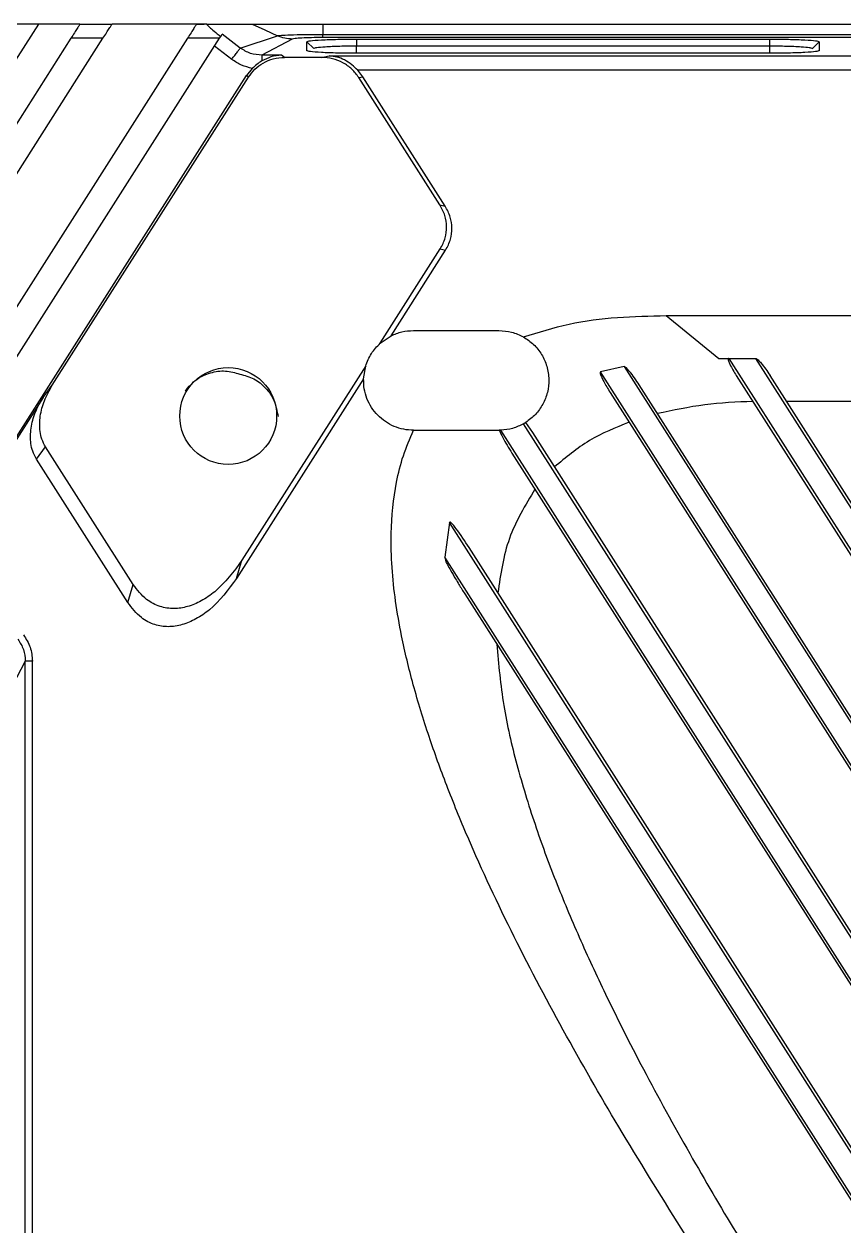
# Model space of a CAD drawing. Header units: millimetres. Extents: x 620 to 19791, y 2539 to 6969.
# Drawn here: x 17179.1 to 17236.7, y 5402.2 to 5486.6 of the extents above; entities that cross this region are included whole.
import ezdxf

# ---------------------------------------------------------------- set-up
doc = ezdxf.new("R2010")
doc.units = ezdxf.units.MM

# ---------------------------------------------------------------- blocks, each defined once
blk = doc.blocks.new('tugj')
at = {"color": 7, "linetype": 'Continuous', "lineweight": 25}
for p, q in [((12455.543, 5151.616), (12458.743, 5156.616)), ((12458.743, 5156.616), (12456.043, 5156.616)), ((12461.64, 5156.616), (12458.743, 5156.616)), ((12461.64, 5156.616), (12463.893, 5156.616)), ((12469.822, 5156.616), (12463.893, 5156.616)), ((12469.822, 5156.616), (12470.367, 5156.616)), ((12470.542, 5156.616), (12469.822, 5156.616)), ((12478.684, 5156.616), (12478.684, 5155.89)), ((12478.684, 5156.616), (12522.25, 5156.616)), ((12461.003, 5155.616), (12456.543, 5148.614)), ((12456.543, 5145.078), (12463.256, 5155.616)), ((12469.184, 5155.616), (12456.543, 5135.772)), ((12456.543, 5132.236), (12471.437, 5155.616)), ((12463.256, 5155.616), (12461.003, 5155.616)), ((12471.437, 5155.616), (12469.184, 5155.616)), ((12471.437, 5155.616), (12471.517, 5155.741)), ((12471.517, 5155.741), (12471.617, 5155.897)), ((12472.893, 5154.932), (12471.617, 5155.897)), ((12472.892, 5154.932), (12475.502, 5155.792)), ((12478.684, 5155.666), (12478.684, 5155.89)), ((12478.684, 5155.89), (12522.25, 5155.89)), ((12522.25, 5155.666), (12478.684, 5155.666)), ((12472.295, 5154.139), (12471.08, 5155.055)), ((12476.542, 5155.561), (12474.411, 5154.431)), ((12477.568, 5154.747), (12477.568, 5155.376)), ((12478.043, 5154.902), (12477.568, 5155.376)), ((12481.043, 5155.558), (12481.042, 5155.084)), ((12481.042, 5155.084), (12510.043, 5155.084)), ((12481.043, 5155.558), (12510.042, 5155.558)), ((12510.043, 5155.084), (12510.042, 5155.558)), ((12513.517, 5155.375), (12513.043, 5154.902)), ((12513.517, 5155.376), (12513.517, 5154.747)), ((12475.787, 5154.431), (12474.411, 5154.431)), ((12475.995, 5154.276), (12475.787, 5154.431)), ((12478.585, 5154.276), (12475.995, 5154.276)), ((12478.585, 5154.276), (12479.138, 5154.379)), ((12479.138, 5154.379), (12581.947, 5154.379)), ((12510.042, 5154.565), (12481.043, 5154.565)), ((12473.728, 5153.499), (12473.326, 5152.997)), ((12481.489, 5152.922), (12481.129, 5153.38)), ((12579.956, 5153.38), (12481.129, 5153.38)), ((12455.543, 5125.082), (12473.326, 5152.997)), ((12459.694, 5131.273), (12473.467, 5152.892)), ((12473.467, 5152.892), (12473.326, 5152.997)), ((12481.205, 5152.87), (12481.489, 5152.922)), ((12486.897, 5143.935), (12481.205, 5152.87)), ((12487.272, 5143.845), (12481.489, 5152.922)), ((12486.897, 5143.935), (12487.272, 5143.845)), ((12482.709, 5134.224), (12486.924, 5140.841)), ((12483.471, 5134.743), (12487.299, 5140.751)), ((12486.924, 5140.841), (12487.299, 5140.751)), ((12502.78, 5136.161), (12576.711, 5136.161)), ((12502.78, 5136.161), (12506.47, 5133.16)), ((12482.709, 5134.224), (12483.471, 5134.743)), ((12485.043, 5135.116), (12491.043, 5135.116)), ((12506.47, 5133.16), (12506.928, 5133.16)), ((12506.928, 5133.16), (12507.168, 5133.159)), ((12507.168, 5133.159), (12509.063, 5133.16)), ((12507.168, 5133.159), (12602.334, 4983.776)), ((12602.333, 4986.753), (12509.063, 5133.16)), ((12481.692, 5132.629), (12473.005, 5118.993)), ((12481.544, 5131.718), (12481.692, 5132.629)), ((12499.824, 5132.585), (12498.169, 5132.206)), ((12602.333, 4968.7), (12498.169, 5132.206)), ((12499.824, 5132.585), (12602.333, 4971.678)), ((12459.049, 5130.424), (12459.694, 5131.273)), ((12481.544, 5131.718), (12472.628, 5117.723)), ((12602.502, 4971.785), (12500.88, 5131.3)), ((12507.692, 5131.96), (12602.165, 4983.668)), ((12602.502, 4986.861), (12510.063, 5131.961)), ((12459.049, 5130.424), (12455.543, 5124.92)), ((12498.843, 5130.775), (12602.165, 4968.593)), ((12511.21, 5130.161), (12518.443, 5130.161)), ((12493.411, 5127.949), (12492.927, 5128.666)), ((12485.054, 5128.116), (12491.057, 5128.116)), ((12602.333, 4953.625), (12491.169, 5128.118)), ((12602.333, 4956.603), (12492.775, 5128.574)), ((12602.502, 4956.71), (12493.411, 5127.949)), ((12458.582, 5126.099), (12459.226, 5126.948)), ((12465.373, 5117.3), (12459.226, 5126.948)), ((12464.996, 5116.031), (12458.582, 5126.099)), ((12491.95, 5126.52), (12602.165, 4953.517)), ((12487.58, 5121.653), (12487.236, 5119.216)), ((12602.333, 4941.527), (12487.58, 5121.653)), ((12602.502, 4941.635), (12488.946, 5119.882)), ((12472.628, 5117.723), (12473.005, 5118.993)), ((12602.333, 4938.549), (12487.236, 5119.216)), ((12464.996, 5116.031), (12465.373, 5117.3)), ((12488.646, 5116.63), (12602.165, 4938.442)), ((12457.804, 5111.914), (12456.598, 5109.617)), ((12457.804, 5059.067), (12457.804, 5111.914)), ((12458.304, 5058.916), (12458.304, 5111.914))]:
    blk.add_line(p, q, dxfattribs=at)
at = {"color": 8, "linetype": 'Continuous', "lineweight": 25}
for p, q in [((12481.042, 5154.565), (12481.042, 5155.084)), ((12510.043, 5154.565), (12510.043, 5155.084))]:
    blk.add_line(p, q, dxfattribs=at)
at = {"color": 7, "linetype": 'Continuous', "lineweight": 25, "flags": 128}
blk.add_lwpolyline([(12473.732, 5156.616), (12474.617, 5156.204), (12475.502, 5155.792)], dxfattribs=at)
at = {"color": 7, "linetype": 'Continuous', "lineweight": 25}
blk.add_circle((12472.043, 5129.116), 3.4, dxfattribs=at)
for points, knots in [([(12461.64, 5156.616), (12461.638, 5156.61), (12461.633, 5156.6), (12461.577, 5156.502), (12461.445, 5156.314), (12461.248, 5155.996), (12461.089, 5155.749), (12461.003, 5155.616)], [0, 0, 0, 0, 0.136928, 0.264774, 0.489441, 0.72321, 1, 1, 1, 1]), ([(12463.256, 5155.616), (12463.342, 5155.749), (12463.501, 5155.996), (12463.698, 5156.314), (12463.829, 5156.502), (12463.886, 5156.6), (12463.891, 5156.61), (12463.893, 5156.616)], [0, 0, 0, 0, 0.276786, 0.510556, 0.735224, 0.863061, 1, 1, 1, 1]), ([(12469.822, 5156.616), (12469.819, 5156.61), (12469.814, 5156.6), (12469.758, 5156.502), (12469.626, 5156.314), (12469.429, 5155.996), (12469.27, 5155.749), (12469.184, 5155.616)], [0, 0, 0, 0, 0.136928, 0.264776, 0.489443, 0.723214, 1, 1, 1, 1]), ([(12470.542, 5156.616), (12470.538, 5156.613), (12470.529, 5156.608), (12470.561, 5156.566), (12470.627, 5156.497), (12470.776, 5156.358), (12471.072, 5156.101), (12471.358, 5155.87), (12471.517, 5155.741)], [0, 0, 0, 0, 0.089113, 0.179044, 0.279269, 0.389884, 0.658722, 1, 1, 1, 1]), ([(12470.542, 5156.616), (12470.805, 5156.616), (12471.333, 5156.616), (12472.211, 5156.616), (12473.012, 5156.616), (12473.546, 5156.616), (12473.732, 5156.616)], [0, 0, 0, 0, 0.247771, 0.497694, 0.825046, 1, 1, 1, 1]), ([(12473.732, 5156.616), (12473.877, 5156.616), (12474.168, 5156.616), (12475.34, 5156.616), (12476.893, 5156.616), (12478.086, 5156.616), (12478.684, 5156.616)], [0, 0, 0, 0, 0.250374, 0.500029, 0.749708, 1, 1, 1, 1]), ([(12475.502, 5155.792), (12475.572, 5155.803), (12475.718, 5155.827), (12476.382, 5155.86), (12477.215, 5155.88), (12478.021, 5155.889), (12478.46, 5155.89), (12478.684, 5155.89)], [0, 0, 0, 0, 0.218284, 0.457802, 0.717892, 0.856379, 1, 1, 1, 1]), ([(12476.542, 5155.561), (12476.361, 5155.571), (12476.002, 5155.592), (12475.668, 5155.726), (12475.502, 5155.792)], [0, 0, 0, 0, 0.502893, 1, 1, 1, 1]), ([(12478.684, 5155.666), (12478.413, 5155.664), (12477.871, 5155.661), (12477.181, 5155.637), (12476.684, 5155.602), (12476.589, 5155.574), (12476.542, 5155.561)], [0, 0, 0, 0, 0.25135, 0.502157, 0.751873, 1, 1, 1, 1]), ([(12472.295, 5154.139), (12472.367, 5154.234), (12472.511, 5154.426), (12472.696, 5154.671), (12472.839, 5154.861), (12472.875, 5154.909), (12472.893, 5154.932)], [0, 0, 0, 0, 0.248978, 0.500081, 0.751084, 1, 1, 1, 1]), ([(12474.411, 5154.431), (12474.137, 5154.453), (12473.591, 5154.496), (12473.125, 5154.787), (12472.893, 5154.933)], [0, 0, 0, 0, 0.500469, 1, 1, 1, 1]), ([(12477.568, 5155.376), (12477.62, 5155.399), (12477.726, 5155.447), (12478.524, 5155.508), (12479.684, 5155.549), (12480.594, 5155.555), (12481.043, 5155.558)], [0, 0, 0, 0, 0.2465959, 0.4999688, 0.7533509, 1, 1, 1, 1]), ([(12481.043, 5154.565), (12480.594, 5154.567), (12479.685, 5154.573), (12478.524, 5154.615), (12477.726, 5154.676), (12477.621, 5154.723), (12477.568, 5154.747)], [0, 0, 0, 0, 0.246578, 0.49994, 0.753339, 1, 1, 1, 1]), ([(12478.043, 5154.902), (12478.062, 5154.918), (12478.088, 5154.94), (12478.212, 5154.964), (12478.385, 5154.992), (12478.729, 5155.022), (12479.321, 5155.054), (12479.862, 5155.073), (12480.437, 5155.084), (12480.837, 5155.084), (12481.042, 5155.084)], [0, 0, 0, 0, 0.172631, 0.223824, 0.251449, 0.478761, 0.617798, 0.745874, 0.869028, 1, 1, 1, 1]), ([(12510.042, 5155.558), (12510.491, 5155.555), (12511.401, 5155.549), (12512.561, 5155.508), (12513.359, 5155.447), (12513.465, 5155.399), (12513.517, 5155.376)], [0, 0, 0, 0, 0.246603, 0.499961, 0.753339, 1, 1, 1, 1]), ([(12513.517, 5154.747), (12513.465, 5154.723), (12513.359, 5154.676), (12512.561, 5154.615), (12511.4, 5154.573), (12510.491, 5154.567), (12510.042, 5154.565)], [0, 0, 0, 0, 0.246557, 0.499972, 0.753374, 1, 1, 1, 1]), ([(12510.043, 5155.084), (12510.249, 5155.084), (12510.649, 5155.084), (12511.226, 5155.073), (12511.769, 5155.053), (12512.363, 5155.021), (12512.705, 5154.991), (12512.877, 5154.963), (12512.998, 5154.94), (12513.023, 5154.918), (12513.043, 5154.902)], [0, 0, 0, 0, 0.131314, 0.2546, 0.383491, 0.523402, 0.751484, 0.778363, 0.828817, 1, 1, 1, 1]), ([(12473.728, 5153.499), (12473.471, 5153.565), (12472.957, 5153.698), (12472.515, 5153.992), (12472.295, 5154.139)], [0, 0, 0, 0, 0.499996, 1, 1, 1, 1]), ([(12473.467, 5152.892), (12473.607, 5153.082), (12473.894, 5153.471), (12474.496, 5153.908), (12475.208, 5154.217), (12475.729, 5154.256), (12475.995, 5154.276)], [0, 0, 0, 0, 0.235345, 0.4804, 0.735256, 1, 1, 1, 1]), ([(12474.411, 5154.03), (12474.287, 5153.952), (12474.049, 5153.803), (12473.832, 5153.598), (12473.728, 5153.499)], [0, 0, 0, 0, 0.519569, 1, 1, 1, 1]), ([(12475.787, 5154.431), (12475.538, 5154.407), (12475.07, 5154.361), (12474.621, 5154.136), (12474.411, 5154.03)], [0, 0, 0, 0, 0.532918, 1, 1, 1, 1]), ([(12474.411, 5154.431), (12474.411, 5154.422), (12474.411, 5154.406), (12474.411, 5154.32), (12474.411, 5154.198), (12474.411, 5154.086), (12474.411, 5154.03)], [0, 0, 0, 0, 0.2499989, 0.4999978, 0.7500021, 1, 1, 1, 1]), ([(12481.205, 5152.87), (12481.053, 5153.073), (12480.749, 5153.483), (12480.104, 5153.921), (12479.374, 5154.223), (12478.848, 5154.259), (12478.585, 5154.276)], [0, 0, 0, 0, 0.2440364, 0.4916932, 0.7454256, 1, 1, 1, 1]), ([(12481.129, 5153.38), (12480.995, 5153.51), (12480.703, 5153.795), (12480.208, 5154.109), (12479.676, 5154.324), (12479.318, 5154.36), (12479.138, 5154.379)], [0, 0, 0, 0, 0.223415, 0.487924, 0.742059, 1, 1, 1, 1]), ([(12486.924, 5140.841), (12487.058, 5141.093), (12487.315, 5141.576), (12487.397, 5142.399), (12487.289, 5143.209), (12487.028, 5143.692), (12486.897, 5143.935)], [0, 0, 0, 0, 0.260021, 0.499107, 0.747695, 1, 1, 1, 1]), ([(12487.299, 5140.751), (12487.431, 5141.003), (12487.685, 5141.488), (12487.772, 5142.3), (12487.663, 5143.109), (12487.406, 5143.593), (12487.272, 5143.845)], [0, 0, 0, 0, 0.259703, 0.499239, 0.738847, 1, 1, 1, 1]), ([(12492.757, 5134.667), (12493.817, 5134.996), (12495.969, 5135.663), (12499.351, 5136.093), (12501.636, 5136.138), (12502.78, 5136.161)], [0, 0, 0, 0, 0.326494, 0.662815, 1, 1, 1, 1]), ([(12483.471, 5134.743), (12483.722, 5134.851), (12484.224, 5135.067), (12484.77, 5135.099), (12485.043, 5135.116)], [0, 0, 0, 0, 0.500004, 1, 1, 1, 1]), ([(12491.043, 5135.116), (12491.343, 5135.096), (12491.943, 5135.057), (12492.486, 5134.797), (12492.757, 5134.667)], [0, 0, 0, 0, 0.5, 1, 1, 1, 1]), ([(12492.757, 5134.667), (12493.008, 5134.5), (12493.507, 5134.169), (12494.067, 5133.449), (12494.441, 5132.612), (12494.581, 5131.691), (12494.481, 5130.77), (12494.149, 5129.929), (12493.635, 5129.194), (12493.163, 5128.842), (12492.927, 5128.666)], [0, 0, 0, 0, 0.124951, 0.248496, 0.375226, 0.505039, 0.633284, 0.757062, 0.878203, 1, 1, 1, 1]), ([(12481.692, 5132.629), (12481.807, 5132.929), (12482.036, 5133.531), (12482.484, 5133.993), (12482.709, 5134.224)], [0, 0, 0, 0, 0.499998, 1, 1, 1, 1]), ([(12507.168, 5133.159), (12507.161, 5133.157), (12507.15, 5133.153), (12507.14, 5133.142), (12507.134, 5133.131), (12507.125, 5133.08), (12507.163, 5132.944), (12507.328, 5132.549), (12507.534, 5132.217), (12507.692, 5131.96)], [0, 0, 0, 0, 0.01693, 0.024263, 0.031362, 0.045218, 0.138909, 0.335368, 1, 1, 1, 1]), ([(12509.063, 5133.16), (12509.073, 5133.158), (12509.141, 5133.144), (12509.265, 5133.016), (12509.613, 5132.648), (12509.866, 5132.262), (12510.063, 5131.961)], [0, 0, 0, 0, 0.019704, 0.130074, 0.319679, 1, 1, 1, 1]), ([(12469.017, 5130.874), (12469.274, 5131.167), (12469.767, 5131.729), (12470.784, 5132.194), (12471.849, 5132.346), (12472.523, 5132.149), (12472.853, 5132.053)], [0, 0, 0, 0, 0.26863, 0.515708, 0.762431, 1, 1, 1, 1]), ([(12472.853, 5132.053), (12473.192, 5131.964), (12473.874, 5131.785), (12474.715, 5131.1), (12475.341, 5130.179), (12475.474, 5129.447), (12475.542, 5129.074)], [0, 0, 0, 0, 0.241488, 0.486466, 0.738116, 1, 1, 1, 1]), ([(12498.169, 5132.206), (12498.163, 5132.198), (12498.154, 5132.184), (12498.145, 5132.149), (12498.168, 5132.018), (12498.255, 5131.815), (12498.478, 5131.366), (12498.686, 5131.029), (12498.843, 5130.775)], [0, 0, 0, 0, 0.0172429, 0.0318208, 0.0647438, 0.2616576, 0.4436076, 1, 1, 1, 1]), ([(12500.88, 5131.3), (12500.667, 5131.627), (12500.421, 5132.004), (12500.092, 5132.373), (12499.98, 5132.504), (12499.881, 5132.555), (12499.824, 5132.585)], [0, 0, 0, 0, 0.695426, 0.803807, 0.886321, 1, 1, 1, 1]), ([(12459.226, 5126.948), (12459.131, 5127.125), (12458.948, 5127.465), (12458.795, 5128.202), (12458.817, 5129.128), (12459.112, 5130.24), (12459.495, 5130.919), (12459.694, 5131.273)], [0, 0, 0, 0, 0.131236, 0.252599, 0.489448, 0.734242, 1, 1, 1, 1]), ([(12485.054, 5128.116), (12484.82, 5128.128), (12484.352, 5128.154), (12483.678, 5128.369), (12483.059, 5128.703), (12482.519, 5129.157), (12482.079, 5129.709), (12481.761, 5130.337), (12481.564, 5131.016), (12481.551, 5131.484), (12481.544, 5131.718)], [0, 0, 0, 0, 0.124999, 0.25, 0.375, 0.5, 0.624999, 0.75, 0.875001, 1, 1, 1, 1]), ([(12458.582, 5126.099), (12458.486, 5126.275), (12458.301, 5126.615), (12458.151, 5127.353), (12458.174, 5128.282), (12458.464, 5129.396), (12458.85, 5130.074), (12459.049, 5130.424)], [0, 0, 0, 0, 0.13125, 0.252621, 0.489417, 0.736135, 1, 1, 1, 1]), ([(12508.851, 5130.142), (12507.724, 5130.09), (12505.471, 5129.987), (12503.266, 5129.519), (12502.164, 5129.285)], [0, 0, 0, 0, 0.500295, 1, 1, 1, 1]), ([(12492.927, 5128.666), (12492.917, 5128.66), (12492.899, 5128.648), (12492.859, 5128.624), (12492.817, 5128.599), (12492.789, 5128.582), (12492.775, 5128.574)], [0, 0, 0, 0, 0.2860122, 0.5480266, 0.7859955, 1, 1, 1, 1]), ([(12500.177, 5128.681), (12499.22, 5128.296), (12497.309, 5127.528), (12495.731, 5126.203), (12494.944, 5125.542)], [0, 0, 0, 0, 0.500807, 1, 1, 1, 1]), ([(12504.112, 5071.695), (12502.625, 5074.067), (12499.755, 5078.645), (12495.74, 5085.607), (12492.074, 5092.505), (12489.311, 5098.401), (12487.385, 5103.111), (12486.095, 5106.668), (12485.018, 5110.167), (12484.25, 5113.348), (12483.768, 5116.095), (12483.508, 5118.495), (12483.43, 5121.289), (12483.685, 5123.933), (12484.287, 5126.352), (12484.798, 5127.527), (12485.054, 5128.116)], [0, 0, 0, 0, 0.136796, 0.26403, 0.392617, 0.518444, 0.581994, 0.641239, 0.703307, 0.760788, 0.801048, 0.839503, 0.87864, 0.937501, 0.968675, 1, 1, 1, 1]), ([(12491.169, 5128.118), (12491.15, 5128.117), (12491.112, 5128.116), (12491.076, 5128.116), (12491.058, 5128.116)], [0, 0, 0, 0, 0.500021, 1, 1, 1, 1]), ([(12491.058, 5128.116), (12491.139, 5127.949), (12491.404, 5127.399), (12491.726, 5126.88), (12491.95, 5126.52)], [0, 0, 0, 0, 0.304334, 1, 1, 1, 1]), ([(12492.775, 5128.574), (12492.521, 5128.45), (12492.013, 5128.2), (12491.45, 5128.145), (12491.169, 5128.118)], [0, 0, 0, 0, 0.500001, 1, 1, 1, 1]), ([(12493.571, 5123.975), (12492.892, 5122.856), (12491.53, 5120.61), (12491.157, 5118.009), (12490.97, 5116.705)], [0, 0, 0, 0, 0.498407, 1, 1, 1, 1]), ([(12488.946, 5119.882), (12488.653, 5120.333), (12488.294, 5120.887), (12487.851, 5121.447), (12487.721, 5121.59), (12487.664, 5121.639), (12487.647, 5121.653), (12487.637, 5121.66), (12487.625, 5121.666), (12487.609, 5121.668), (12487.594, 5121.663), (12487.585, 5121.657), (12487.58, 5121.653)], [0, 0, 0, 0, 0.708055, 0.86974, 0.942758, 0.962417, 0.968449, 0.97195, 0.979494, 0.985552, 0.992118, 1, 1, 1, 1]), ([(12473.005, 5118.993), (12472.424, 5118.201), (12471.613, 5117.097), (12470.195, 5116.132), (12469.223, 5115.717), (12468.229, 5115.555), (12467.219, 5115.708), (12466.166, 5116.255), (12465.66, 5116.921), (12465.373, 5117.3)], [0, 0, 0, 0, 0.305857, 0.426769, 0.535176, 0.636568, 0.73977, 0.851894, 1, 1, 1, 1]), ([(12487.236, 5119.216), (12487.243, 5119.181), (12487.306, 5118.849), (12487.628, 5118.358), (12487.951, 5117.759), (12488.286, 5117.204), (12488.506, 5116.854), (12488.646, 5116.63)], [0, 0, 0, 0, 0.036245, 0.341811, 0.579605, 0.731577, 1, 1, 1, 1]), ([(12472.628, 5117.723), (12472.047, 5116.932), (12471.237, 5115.829), (12469.819, 5114.865), (12468.841, 5114.445), (12467.849, 5114.285), (12466.846, 5114.44), (12465.797, 5114.977), (12465.286, 5115.649), (12464.996, 5116.031)], [0, 0, 0, 0, 0.30586, 0.42607, 0.535169, 0.639123, 0.737722, 0.85059, 1, 1, 1, 1]), ([(12457.282, 5113.456), (12457.433, 5113.221), (12457.735, 5112.75), (12457.781, 5112.193), (12457.804, 5111.914)], [0, 0, 0, 0, 0.499779, 1, 1, 1, 1]), ([(12457.677, 5113.761), (12457.857, 5113.479), (12458.218, 5112.915), (12458.275, 5112.248), (12458.304, 5111.914)], [0, 0, 0, 0, 0.49954, 1, 1, 1, 1]), ([(12490.887, 5113.112), (12491.016, 5111.675), (12491.272, 5108.827), (12492.27, 5104.615), (12493.515, 5100.513), (12495.001, 5096.477), (12496.666, 5092.507), (12498.77, 5087.974), (12501.407, 5082.779), (12504.551, 5077.095), (12507.934, 5071.352), (12510.282, 5067.619), (12511.491, 5065.695)], [0, 0, 0, 0, 0.082893, 0.164199, 0.248341, 0.329369, 0.411417, 0.49587, 0.616703, 0.746397, 0.869316, 1, 1, 1, 1]), ([(12458.304, 5111.914), (12458.24, 5111.914), (12458.114, 5111.914), (12457.952, 5111.914), (12457.835, 5111.914), (12457.815, 5111.914), (12457.804, 5111.914)], [0, 0, 0, 0, 0.2500035, 0.4999967, 0.7499964, 1, 1, 1, 1])]:
    blk.add_open_spline(points, degree=3, knots=knots, dxfattribs=at)
blk = doc.blocks.new('*U204')
blk.add_blockref('tugj', (-12530.543, -4991.113))
blk = doc.blocks.new('*U205')
at = {"color": 0, "linetype": 'ByBlock', "lineweight": -2, "transparency": 16777216}
blk.add_blockref('*U204', (0, 1350), dxfattribs=at)

msp = doc.modelspace()

# ---------------------------------------------------------------- block references
msp.add_blockref('*U205', (17251.96016, 3971.06063))

doc.saveas('drawing.dxf')
